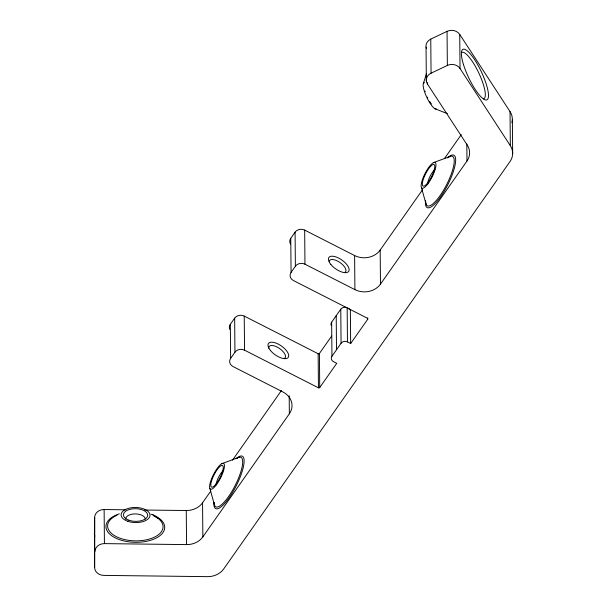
<?xml version="1.0" encoding="UTF-8"?>
<svg xmlns="http://www.w3.org/2000/svg" width="607" height="607" viewBox="0 0 607 607"><rect width="100%" height="100%" fill="white"/><g stroke="black" fill="none" stroke-linecap="round" stroke-linejoin="round"><path stroke-width="0.91" d="M426.448 48.59A9.317 7.944 -0.5 0 1 430.765 39.106L447.056 31.352A9.317 7.944 -0.5 0 1 459.727 34.417L510.032 111.589L510.328 145.672A18.635 15.888 -0.5 0 1 510.009 161.561L223.74 568.903A18.635 15.888 -0.5 0 1 207.442 576.65L103.789 575.398A9.317 7.944 -0.5 0 1 94.631 567.34L94.654 517.361A9.317 7.944 -0.5 0 1 104.131 509.531L125.839 509.797M94.631 567.34L94.654 517.361M423.39 83.447L426.418 73.895M229.757 329.396A6.988 5.956 -0.5 0 1 230.334 324.297L234.651 318.159A6.988 5.956 -0.5 0 1 244.242 316.088L318.151 353.737A0.933 0.797 -0.5 0 0 319.426 353.464L331.665 336.05M290.465 243.976A6.988 5.956 -0.5 0 1 290.761 238.316L295.078 232.17A6.988 5.956 -0.5 0 1 304.668 230.106L354.609 255.547A18.635 15.888 -0.5 0 0 380.179 250.038L422.609 189.657M94.95 551.444A9.317 7.944 -0.5 0 1 104.427 543.614L186.561 544.608A18.635 15.888 -0.5 0 0 202.852 536.861L289.357 413.777A18.635 15.888 -0.5 0 0 282.968 391.993L233.027 366.552A6.988 5.956 -0.5 0 1 230.63 358.38L234.947 352.242L234.651 318.159M234.947 352.242A6.988 5.956 -0.5 0 1 244.538 350.171L318.447 387.82A0.933 0.797 -0.5 0 0 319.722 387.547L336.748 363.32L333.554 361.696A4.659 3.976 -0.5 0 1 331.953 356.248L341.066 343.281A4.659 3.976 -0.5 0 1 347.462 341.9L350.656 343.532L367.683 319.305A0.933 0.797 -0.5 0 0 367.364 318.22L293.454 280.563A6.988 5.956 -0.5 0 1 291.064 272.399L295.374 266.253L295.078 232.17M144.724 510.024L186.258 510.525A18.635 15.888 -0.5 0 0 202.556 502.778L210.72 491.162M232.481 460.205L281.443 390.536M444.37 158.693L461.237 134.701M331.278 325.564A4.659 3.976 -0.5 0 1 331.657 322.165L340.77 309.198A4.659 3.976 -0.5 0 1 347.166 307.817L347.462 341.9M295.374 266.253A6.988 5.956 -0.5 0 1 304.964 264.189L354.905 289.63A18.635 15.888 -0.5 0 0 380.475 284.122L466.973 161.037A18.635 15.888 -0.5 0 0 467.291 145.149L427.434 84.001L427.419 82.582M427.434 84.001A9.317 7.944 -0.5 0 1 431.061 73.189L447.359 65.435A9.317 7.944 -0.5 0 1 460.03 68.5L510.328 145.672M433.368 162.676L450.151 156.424M221.828 463.672L239.348 457.215M434.771 108.638L447.351 113.63M153.579 515.76L155.111 516.474M347.963 308.227L349.564 309.039M152.934 514.789L157.957 518.302M421.433 187.578L426.076 204.195M209.901 488.574L214.324 504.394M512.369 119.564L512.665 153.647M466.829 143.996L466.973 161.037M459.727 34.417L460.03 68.5M447.056 31.352L447.359 65.435M430.765 39.106L431.061 73.189M426.046 47.088L426.342 81.171M380.179 250.038L380.475 284.122M367.675 317.886L367.683 319.305M354.609 255.547L354.905 289.63M350.36 309.449L350.656 343.532M340.77 309.198L341.066 343.281M336.217 315.678L336.513 349.761M331.657 322.165L331.953 356.248M319.426 353.464L319.722 387.547M318.151 353.737L318.447 387.82M304.668 230.106L304.964 264.189M290.761 238.316L291.064 272.399M289.198 395.794L289.357 413.777M244.242 316.088L244.538 350.171M230.334 324.297L230.63 358.38M202.556 502.778L202.852 536.861M186.258 510.525L186.561 544.608M104.131 509.531L104.427 543.614M216.016 484.705A9.788 2.663 -63 0 1 223.057 470.706M125.732 519.251A9.788 5.114 1.1 0 1 135.095 513.894A9.788 5.114 1.1 0 1 145.27 519.122M427.518 184.118A9.788 2.663 -63 0 1 434.916 169.421M436.312 108.941A14.447 3.612 64.6 0 1 426.395 96.422A14.447 3.612 64.6 0 1 424.483 82.757M431.433 103.994A12.117 3.027 64.6 0 1 429.764 101.559M427.738 97.902A12.117 3.027 64.6 0 1 427.366 97.12M425.219 91.725A12.117 3.027 64.6 0 1 424.999 91.012M94.927 536.186A9.317 7.944 -0.5 0 1 94.335 533.257M510.032 111.589A18.635 15.888 -0.5 0 1 511.936 122.72M236.867 458.331A27.74 7.55 -63 0 1 234.917 485.979A27.74 7.55 -63 0 1 214.134 502.421M154.861 516.36A27.74 14.492 1.1 0 1 154.573 537.089A27.74 14.492 1.1 0 1 114.905 535.867A27.74 14.492 1.1 0 1 117.083 515.191M236.131 458.619A29.386 7.997 -63 0 1 243.217 467.61A29.386 7.997 -63 0 1 225.918 501.981A29.386 7.997 -63 0 1 213.907 502.778M151.105 514.228A29.386 15.35 1.1 0 1 157.623 537.271A29.386 15.35 1.1 0 1 113.213 536.732A29.386 15.35 1.1 0 1 119.329 513.841M447.564 157.934A27.74 7.55 -63 0 1 446.904 184.096A27.74 7.55 -63 0 1 425.674 201.425M461.548 52.634A25.631 6.411 64.6 0 1 478.771 72.939A25.631 6.411 64.6 0 1 483.438 98.835M447.663 157.615A29.386 7.997 -63 0 1 454.628 167.137A29.386 7.997 -63 0 1 436.752 201.812A29.386 7.997 -63 0 1 425.545 200.522M268.78 348.236A9.788 4.363 35.1 0 1 279.182 348.243A9.788 4.363 35.1 0 1 284.228 358.494M329.267 261.192A9.788 4.363 35.1 0 1 339.897 262.452A9.788 4.363 35.1 0 1 345.224 272.164M216.373 484.818A14.447 3.93 -63 0 0 223.748 463.543A14.447 3.93 -63 0 0 210.917 480.539A14.447 3.93 -63 0 0 216.373 484.818M216.479 483.445A12.117 3.301 -63 0 0 222.663 465.599A12.117 3.301 -63 0 0 211.904 479.856A12.117 3.301 -63 0 0 216.479 483.445M127.531 521.185A14.447 7.542 1.1 0 0 149.975 515.745A14.447 7.542 1.1 0 0 129.2 508.165A14.447 7.542 1.1 0 0 127.531 521.185M128.821 520.191A12.117 6.328 1.1 0 0 147.653 515.631A12.117 6.328 1.1 0 0 130.224 509.273A12.117 6.328 1.1 0 0 128.821 520.191M427.905 183.822A14.447 3.93 -63 0 0 435.28 162.547A14.447 3.93 -63 0 0 422.457 179.543A14.447 3.93 -63 0 0 427.905 183.822M428.011 182.449A12.117 3.301 -63 0 0 434.195 164.603A12.117 3.301 -63 0 0 423.436 178.86A12.117 3.301 -63 0 0 428.011 182.449M463.429 64.41A27.96 6.996 64.6 0 0 486.913 99.844A27.96 6.996 64.6 0 0 474.499 59.478A27.96 6.996 64.6 0 0 463.429 64.41M270.373 350.383A12.117 5.402 35.1 0 0 288.097 357.599A12.117 5.402 35.1 0 0 276.572 343.312A12.117 5.402 35.1 0 0 270.373 350.383M330.8 264.394A12.117 5.402 35.1 0 0 348.524 271.617A12.117 5.402 35.1 0 0 336.999 257.322A12.117 5.402 35.1 0 0 330.8 264.394"/></g></svg>
